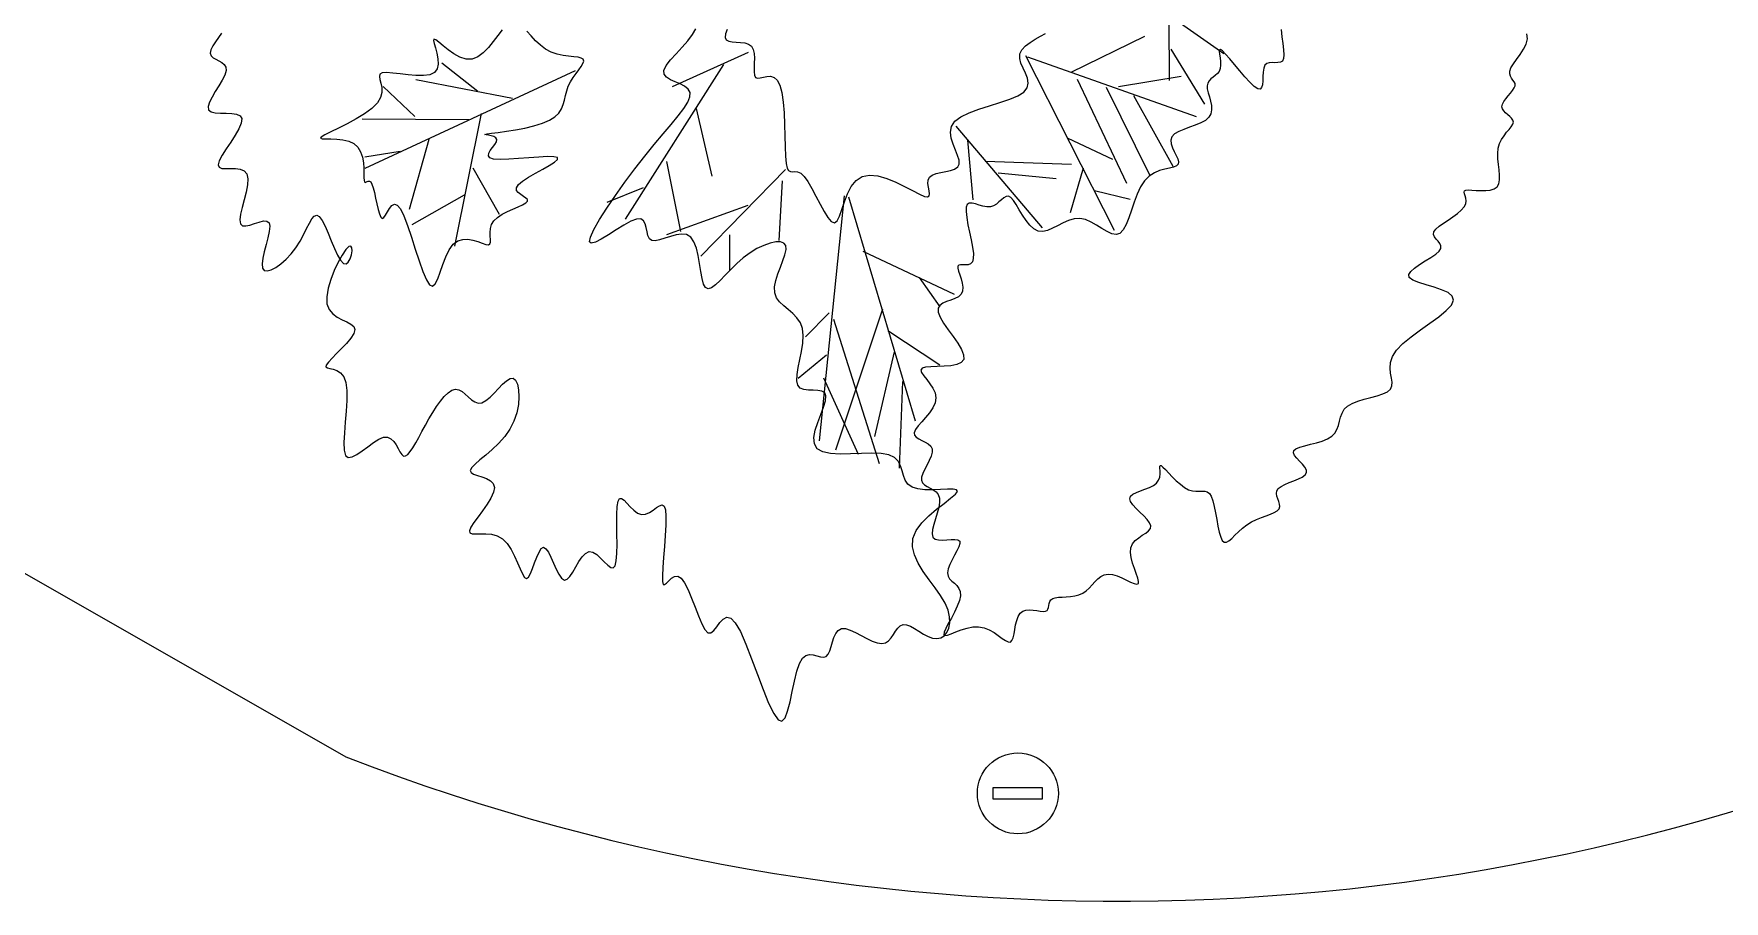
# Model space of a CAD drawing. Extents: x 2080 to 102399, y 2071 to 93424.
# Drawn here: x 79672.4 to 79984.8, y 77717.2 to 77877.6 of the extents above; entities that cross this region are included whole.
import ezdxf

# ---------------------------------------------------------------- set-up
doc = ezdxf.new("R2010")
doc.units = 0
doc.header["$LTSCALE"] = 20
doc.header["$MEASUREMENT"] = 0
doc.layers.add('casuanut tree', color=100, linetype='Continuous', lineweight=5)
doc.layers.add('ELEC', color=11, linetype='Continuous')
doc.layers.add('road', color=2, linetype='Continuous')

# ---------------------------------------------------------------- blocks, each defined once
blk = doc.blocks.new('tr')
at = {"layer": 'casuanut tree'}
for p, q in [((-0.6532, -0.073), (-0.6884, -0.0189)), ((-0.5062, -0.0793), (-0.6394, -0.0202)), ((-0.5539, -0.0579), (-0.5967, -0.0051)), ((-0.4069, -0.0604), (-0.7425, -0.1308)), ((-0.5766, -0.0956), (-0.7299, -0.0592)), ((-0.5565, -0.0906), (-0.6394, -0.2729)), ((-0.1519, -0.0915), (-0.2726, -0.1156)), ((-0.6859, -0.1183), (-0.7387, -0.1145)), ((-0.6407, -0.1107), (-0.6922, -0.205)), ((-0.1911, -0.1005), (-0.3843, -0.2908)), ((0.4179, -0.1231), (0.5328, -0.2516)), ((-0.5866, -0.166), (-0.564, -0.2415)), ((-0.2454, -0.1549), (-0.2454, -0.2576)), ((0.2467, -0.1881), (0.3161, -0.4691)), ((0.249, -0.1907), (0.472, -0.3327)), ((0.4652, -0.1839), (0.445, -0.2718)), ((-0.608, -0.2025), (-0.6935, -0.2276)), ((-0.3058, -0.2214), (-0.3088, -0.3271)), ((0.307, -0.2274), (0.4248, -0.2002)), ((0.3131, -0.2395), (0.3493, -0.4056)), ((0.458, -0.2274), (0.4882, -0.318)), ((-0.3481, -0.2516), (-0.4054, -0.2606)), ((-0.1368, -0.2727), (-0.2877, -0.3694)), ((0.1229, -0.2667), (0.2134, -0.4419)), ((0.3523, -0.2606), (0.3855, -0.4026)), ((0.3704, -0.2637), (0.464, -0.2697)), ((-0.1458, -0.2878), (-0.17, -0.3724)), ((0.135, -0.2908), (0.1229, -0.3785)), ((0.3885, -0.2818), (0.4218, -0.3966)), ((-0.2032, -0.312), (-0.33, -0.3271)), ((0.2799, -0.3211), (0.3372, -0.3664)), ((-0.2394, -0.3482), (-0.2515, -0.3996)), ((-0.0613, -0.3301), (-0.179, -0.6745)), ((-0.0552, -0.3331), (-0.0341, -0.6775)), ((0.1531, -0.3271), (0.2768, -0.3603)), ((0.1682, -0.3482), (0.2497, -0.3754)), ((0.2919, -0.3694), (0.2587, -0.4298)), ((-0.0526, -0.416), (0.0645, -0.5084)), ((0.301, -0.4056), (0.3493, -0.4298)), ((0.0195, -0.4723), (0.0397, -0.5219)), ((-0.1217, -0.4933), (-0.1639, -0.5204)), ((-0.0436, -0.5061), (-0.1585, -0.6932)), ((-0.1179, -0.5039), (-0.0999, -0.727)), ((-0.0432, -0.5386), (0.0202, -0.605)), ((-0.1398, -0.5537), (-0.1881, -0.5778)), ((-0.0413, -0.5715), (-0.0976, -0.6865)), ((-0.1517, -0.585), (-0.1269, -0.7067))]:
    blk.add_line(p, q, dxfattribs=at)
at = {"layer": 'casuanut tree', "color": 2}
blk.add_line((-0.0391, -0.6166), (-0.0729, -0.7406), dxfattribs=at)
at = {"layer": 'casuanut tree'}
for points in [[(0.6233, -0.236), (0.6219, -0.2466), (0.6209, -0.2567), (0.62, -0.2657), (0.6189, -0.2732), (0.6172, -0.2786), (0.6147, -0.2817), (0.6114, -0.2828), (0.6076, -0.2825), (0.6034, -0.2816), (0.5992, -0.2804), (0.5951, -0.2797), (0.5912, -0.28), (0.588, -0.282), (0.5853, -0.2859), (0.5832, -0.2913), (0.5815, -0.2975), (0.5798, -0.3037), (0.578, -0.3091), (0.5759, -0.313), (0.5733, -0.3148), (0.5699, -0.3135), (0.5657, -0.3089), (0.5608, -0.3014), (0.5555, -0.292), (0.55, -0.2816), (0.5446, -0.271), (0.5395, -0.2611), (0.5351, -0.2528), (0.5317, -0.247), (0.5292, -0.2444), (0.5277, -0.2446), (0.5268, -0.247), (0.5263, -0.251), (0.5259, -0.2561), (0.5253, -0.2616), (0.5243, -0.2671), (0.5226, -0.2718), (0.5201, -0.2755), (0.5169, -0.2782), (0.5132, -0.2802), (0.5094, -0.282), (0.5057, -0.2837), (0.5024, -0.2858), (0.4997, -0.2885), (0.4979, -0.2921), (0.4971, -0.2969), (0.4971, -0.3027), (0.4975, -0.309), (0.4977, -0.3156), (0.4975, -0.3222), (0.4965, -0.3284), (0.4941, -0.3339), (0.49, -0.3383), (0.484, -0.3415), (0.4764, -0.3436), (0.4678, -0.3451), (0.4589, -0.3462), (0.4501, -0.3473), (0.442, -0.3488), (0.4352, -0.3509), (0.4303, -0.3541), (0.4276, -0.3585), (0.4268, -0.3639), (0.4274, -0.37), (0.4286, -0.3762), (0.4301, -0.3823), (0.4313, -0.3879), (0.4315, -0.3925), (0.4303, -0.3958), (0.4273, -0.3976), (0.4225, -0.3982), (0.4164, -0.3982), (0.4092, -0.3982), (0.4013, -0.3986), (0.393, -0.4001), (0.3845, -0.4031), (0.3763, -0.4082), (0.3685, -0.4157), (0.3612, -0.4251), (0.3543, -0.4355), (0.3477, -0.4462), (0.3414, -0.4564), (0.3353, -0.4652), (0.3293, -0.472), (0.3234, -0.4758), (0.3174, -0.4762), (0.3114, -0.4737), (0.3053, -0.469), (0.299, -0.463), (0.2924, -0.4564), (0.2855, -0.45), (0.2782, -0.4445), (0.2704, -0.4409), (0.2622, -0.4395), (0.2536, -0.44), (0.2449, -0.4417), (0.2362, -0.444), (0.2278, -0.4461), (0.2199, -0.4475), (0.2127, -0.4475), (0.2063, -0.4454), (0.2008, -0.4407), (0.1963, -0.434), (0.1925, -0.4259), (0.1892, -0.4171), (0.1863, -0.4082), (0.1836, -0.3999), (0.1809, -0.3929), (0.1781, -0.3879), (0.175, -0.3853), (0.1716, -0.3848), (0.1679, -0.3859), (0.1639, -0.3879), (0.1596, -0.3903), (0.1551, -0.3927), (0.1504, -0.3943), (0.1455, -0.3947), (0.1403, -0.3934), (0.1351, -0.3911), (0.13, -0.3881), (0.125, -0.3852), (0.1205, -0.383), (0.1165, -0.3821), (0.1131, -0.3832), (0.1105, -0.3868), (0.1089, -0.3933), (0.1079, -0.4022), (0.1074, -0.4128), (0.1072, -0.4242), (0.1069, -0.4358), (0.1064, -0.4467), (0.1055, -0.4561), (0.1038, -0.4634), (0.1013, -0.4679), (0.098, -0.4701), (0.0944, -0.4706), (0.0906, -0.47), (0.0869, -0.4689), (0.0835, -0.468), (0.0808, -0.4678), (0.079, -0.469), (0.0783, -0.4721), (0.0783, -0.4767), (0.0788, -0.4823), (0.0793, -0.4886), (0.0795, -0.4951), (0.079, -0.5012), (0.0775, -0.5066), (0.0745, -0.5107), (0.0699, -0.5134), (0.0641, -0.5148), (0.0576, -0.5156), (0.051, -0.5164), (0.0449, -0.5175), (0.0398, -0.5196), (0.0364, -0.5232), (0.0351, -0.5288), (0.0364, -0.5367), (0.0396, -0.5464), (0.044, -0.5574), (0.0488, -0.5688), (0.0532, -0.5799), (0.0565, -0.5902), (0.0578, -0.5989), (0.0565, -0.6054), (0.0519, -0.6091), (0.0448, -0.6104), (0.0358, -0.6101), (0.0258, -0.6086), (0.0158, -0.6067), (0.0065, -0.6049), (-0.0013, -0.6039), (-0.0066, -0.6043), (-0.0088, -0.6065), (-0.0086, -0.6104), (-0.0066, -0.6157), (-0.0036, -0.622), (-0.0003, -0.6291), (0.0025, -0.6366), (0.004, -0.6442), (0.0036, -0.6516), (0.0006, -0.6585), (-0.0044, -0.6649), (-0.0107, -0.6709), (-0.0178, -0.6764), (-0.0249, -0.6814), (-0.0313, -0.6861), (-0.0363, -0.6904), (-0.0392, -0.6944), (-0.0396, -0.6981), (-0.0379, -0.7015), (-0.0348, -0.7049), (-0.0308, -0.7082), (-0.0265, -0.7117), (-0.0227, -0.7153), (-0.02, -0.7193), (-0.0189, -0.7237), (-0.02, -0.7286), (-0.0228, -0.7339), (-0.0268, -0.7394), (-0.0315, -0.745), (-0.0361, -0.7505), (-0.0403, -0.7559), (-0.0434, -0.7609), (-0.0448, -0.7654), (-0.0442, -0.7693), (-0.042, -0.7729), (-0.0386, -0.7762), (-0.0347, -0.7795), (-0.0308, -0.783), (-0.0274, -0.7869), (-0.0252, -0.7915), (-0.0246, -0.7969), (-0.026, -0.8033), (-0.029, -0.8105), (-0.0331, -0.818), (-0.0375, -0.8257), (-0.0417, -0.8331), (-0.0451, -0.84), (-0.0471, -0.8461), (-0.0471, -0.851), (-0.0446, -0.8546), (-0.0402, -0.857), (-0.0344, -0.8585), (-0.0281, -0.8596), (-0.0218, -0.8606), (-0.0162, -0.8616), (-0.012, -0.8632), (-0.0099, -0.8657), (-0.0104, -0.8692), (-0.0129, -0.8736), (-0.017, -0.8788), (-0.0219, -0.8844), (-0.0271, -0.8903), (-0.0319, -0.8963), (-0.0358, -0.902), (-0.0381, -0.9074), (-0.0383, -0.9122), (-0.037, -0.9165), (-0.0345, -0.9206), (-0.0316, -0.9247), (-0.0288, -0.9289), (-0.0267, -0.9335), (-0.0258, -0.9387), (-0.0268, -0.9446), (-0.03, -0.9513), (-0.035, -0.9587), (-0.041, -0.9662), (-0.0475, -0.9737), (-0.0537, -0.9807), (-0.059, -0.9869), (-0.0626, -0.9918), (-0.064, -0.9953), (-0.0626, -0.9969), (-0.0587, -0.9972), (-0.0529, -0.9965), (-0.0455, -0.9953), (-0.0372, -0.9941), (-0.0283, -0.9934), (-0.0195, -0.9936), (-0.0111, -0.9953), (-0.0035, -0.9987), (0.0032, -1.0034), (0.0091, -1.0089), (0.0143, -1.0146), (0.0188, -1.0199), (0.0228, -1.0243), (0.0264, -1.0271), (0.0295, -1.0279), (0.0323, -1.0263), (0.0349, -1.0226), (0.0375, -1.0174), (0.04, -1.0113), (0.0428, -1.0049), (0.0458, -0.9988), (0.0492, -0.9935), (0.0531, -0.9896), (0.0576, -0.9876), (0.0626, -0.9872), (0.0678, -0.9879), (0.073, -0.9895), (0.078, -0.9914), (0.0827, -0.9933), (0.0869, -0.9947), (0.0903, -0.9953), (0.0928, -0.9947), (0.0946, -0.9931), (0.096, -0.9909), (0.0972, -0.9882), (0.0984, -0.9855), (0.0999, -0.9829), (0.102, -0.9808), (0.1049, -0.9795), (0.1088, -0.9791), (0.1135, -0.9795), (0.119, -0.9804), (0.1249, -0.9815), (0.1312, -0.9824), (0.1375, -0.983), (0.1439, -0.9829), (0.15, -0.9817), (0.1557, -0.9795), (0.1611, -0.9764), (0.1663, -0.9728), (0.1714, -0.9692), (0.1764, -0.966), (0.1816, -0.9635), (0.187, -0.9623), (0.1927, -0.9626), (0.1988, -0.9648), (0.2051, -0.9683), (0.2113, -0.9728), (0.2172, -0.9774), (0.2226, -0.9816), (0.2273, -0.9849), (0.2309, -0.9867), (0.2333, -0.9863), (0.2343, -0.9833), (0.2342, -0.9781), (0.2335, -0.9713), (0.2326, -0.9634), (0.2318, -0.955), (0.2315, -0.9466), (0.2323, -0.9388), (0.2344, -0.9322), (0.2382, -0.927), (0.2432, -0.9232), (0.249, -0.9204), (0.255, -0.9181), (0.2606, -0.916), (0.2654, -0.9138), (0.2689, -0.911), (0.2704, -0.9074), (0.2697, -0.9026), (0.2673, -0.8968), (0.2636, -0.8905), (0.2593, -0.8839), (0.2551, -0.8773), (0.2516, -0.8711), (0.2494, -0.8656), (0.249, -0.8612), (0.2511, -0.858), (0.2551, -0.8559), (0.2607, -0.8545), (0.2672, -0.8536), (0.2742, -0.8527), (0.2812, -0.8517), (0.2876, -0.8501), (0.293, -0.8477), (0.2969, -0.8442), (0.2995, -0.84), (0.3011, -0.8355), (0.3021, -0.8312), (0.3027, -0.8274), (0.3032, -0.8247), (0.304, -0.8234), (0.3053, -0.824), (0.3074, -0.8268), (0.3103, -0.8313), (0.3137, -0.8372), (0.3177, -0.8438), (0.3221, -0.8508), (0.3269, -0.8574), (0.3318, -0.8633), (0.3369, -0.8679), (0.3419, -0.8709), (0.3468, -0.8726), (0.3515, -0.8736), (0.3559, -0.8743), (0.3597, -0.8752), (0.363, -0.877), (0.3655, -0.88), (0.3673, -0.8848), (0.3681, -0.8918), (0.3682, -0.9005), (0.3679, -0.9102), (0.3674, -0.9203), (0.3669, -0.9303), (0.3668, -0.9393), (0.3672, -0.947), (0.3684, -0.9524), (0.3706, -0.9554), (0.3738, -0.956), (0.3779, -0.9548), (0.3827, -0.9523), (0.3884, -0.9489), (0.3947, -0.945), (0.4016, -0.9412), (0.4089, -0.9378), (0.4167, -0.9353), (0.4246, -0.9335), (0.4324, -0.9322), (0.4399, -0.9312), (0.4467, -0.9302), (0.4526, -0.9291), (0.4574, -0.9276), (0.4607, -0.9254), (0.4625, -0.9225), (0.463, -0.9189), (0.4628, -0.9149), (0.4623, -0.9108), (0.4619, -0.9066), (0.4621, -0.9026), (0.4635, -0.899), (0.4664, -0.8961), (0.4711, -0.894), (0.4772, -0.8924), (0.4842, -0.8912), (0.4915, -0.8902), (0.4986, -0.889), (0.5048, -0.8875), (0.5097, -0.8855), (0.5125, -0.8826), (0.513, -0.8787), (0.5117, -0.8741), (0.5092, -0.869), (0.506, -0.8637), (0.503, -0.8585), (0.5008, -0.8537), (0.5, -0.8496), (0.5013, -0.8465), (0.5051, -0.8446), (0.5111, -0.8435), (0.5187, -0.8431), (0.5273, -0.843), (0.5364, -0.8428), (0.5454, -0.8422), (0.5538, -0.841), (0.5609, -0.8386), (0.5664, -0.8351), (0.5706, -0.8304), (0.5739, -0.8251), (0.5768, -0.8195), (0.5798, -0.8138), (0.5833, -0.8085), (0.5877, -0.8039), (0.5936, -0.8003), (0.6012, -0.798), (0.6102, -0.7967), (0.6199, -0.796), (0.6299, -0.7957), (0.6396, -0.7953), (0.6484, -0.7945), (0.6557, -0.7929), (0.6611, -0.7902), (0.6642, -0.7861), (0.6656, -0.7808), (0.666, -0.7745), (0.6663, -0.7674), (0.6674, -0.7597), (0.6698, -0.7518), (0.6746, -0.7439), (0.6825, -0.7361), (0.694, -0.7287), (0.7081, -0.7216), (0.7238, -0.7149), (0.7397, -0.7083), (0.7546, -0.702), (0.7674, -0.6957), (0.7768, -0.6894), (0.7816, -0.6831), (0.781, -0.6768), (0.776, -0.6704), (0.7678, -0.664), (0.7577, -0.6578), (0.7471, -0.6518), (0.7373, -0.6461), (0.7296, -0.6407), (0.7253, -0.6358), (0.7254, -0.6314), (0.7293, -0.6274), (0.736, -0.6238), (0.7445, -0.6205), (0.7538, -0.6172), (0.763, -0.6141), (0.7711, -0.6109), (0.7771, -0.6076), (0.7803, -0.6042), (0.7812, -0.6005), (0.7804, -0.5968), (0.7787, -0.593), (0.7766, -0.5892), (0.7751, -0.5855), (0.7746, -0.5818), (0.776, -0.5783), (0.7797, -0.5751), (0.7853, -0.5719), (0.7924, -0.5689), (0.8002, -0.5658), (0.8082, -0.5627), (0.8159, -0.5595), (0.8226, -0.5561), (0.8278, -0.5524), (0.831, -0.5485), (0.8327, -0.5444), (0.8331, -0.5405), (0.833, -0.5368), (0.8327, -0.5336), (0.8327, -0.531), (0.8335, -0.5294), (0.8357, -0.5288), (0.8394, -0.5293), (0.8446, -0.5307), (0.8508, -0.5326), (0.8575, -0.5345), (0.8644, -0.5361), (0.871, -0.5368), (0.8769, -0.5364), (0.8818, -0.5344), (0.8854, -0.5305), (0.8878, -0.525), (0.8893, -0.5182), (0.8904, -0.5106), (0.8913, -0.5025), (0.8924, -0.4943), (0.894, -0.4864), (0.8965, -0.4792), (0.8999, -0.4729), (0.9042, -0.4676), (0.909, -0.463), (0.9138, -0.459), (0.9183, -0.4556), (0.9223, -0.4524), (0.9252, -0.4494), (0.9269, -0.4465), (0.9269, -0.4435), (0.9257, -0.4404), (0.9237, -0.4372), (0.9212, -0.434), (0.9188, -0.4307), (0.9167, -0.4273), (0.9155, -0.424), (0.9156, -0.4206), (0.9172, -0.4172), (0.9201, -0.4138), (0.9239, -0.4105), (0.9281, -0.4072), (0.9324, -0.404), (0.9363, -0.4008), (0.9395, -0.3977), (0.9415, -0.3947), (0.9421, -0.3917), (0.9415, -0.3889), (0.9403, -0.3859), (0.939, -0.3828), (0.9379, -0.3795), (0.9377, -0.376), (0.9387, -0.372), (0.9415, -0.3676), (0.9463, -0.3627), (0.9524, -0.3573), (0.9592, -0.3514), (0.9657, -0.3451), (0.9712, -0.3383), (0.9748, -0.3312), (0.9756, -0.3237)], [(-0.9035, 0.1117), (-0.9094, 0.1065), (-0.9153, 0.1012), (-0.9205, 0.096), (-0.9244, 0.091), (-0.9265, 0.0865), (-0.9261, 0.0826), (-0.924, 0.079), (-0.9206, 0.0758), (-0.9167, 0.0725), (-0.913, 0.0692), (-0.9101, 0.0654), (-0.9088, 0.0611), (-0.9096, 0.0561), (-0.913, 0.0501), (-0.9184, 0.0436), (-0.925, 0.0366), (-0.9321, 0.0294), (-0.9387, 0.0225), (-0.9441, 0.016), (-0.9474, 0.0102), (-0.9478, 0.0054), (-0.9449, 0.0017), (-0.9392, -0.001), (-0.9318, -0.0032), (-0.9236, -0.0052), (-0.9157, -0.0073), (-0.9089, -0.01), (-0.9043, -0.0135), (-0.9028, -0.0183), (-0.9051, -0.0245), (-0.9106, -0.0319), (-0.9181, -0.04), (-0.9267, -0.0484), (-0.9355, -0.0568), (-0.9433, -0.0646), (-0.9493, -0.0714), (-0.9524, -0.0769), (-0.9518, -0.0807), (-0.9483, -0.0833), (-0.9426, -0.085), (-0.9357, -0.0865), (-0.9286, -0.0881), (-0.922, -0.0905), (-0.9168, -0.0941), (-0.9141, -0.0994), (-0.9143, -0.1068), (-0.917, -0.1157), (-0.9214, -0.1257), (-0.9266, -0.1361), (-0.9319, -0.1462), (-0.9364, -0.1555), (-0.9394, -0.1634), (-0.94, -0.1693), (-0.9377, -0.1727), (-0.933, -0.1742), (-0.9267, -0.1743), (-0.9196, -0.1737), (-0.9124, -0.173), (-0.9059, -0.1729), (-0.901, -0.1741), (-0.8983, -0.1772), (-0.8984, -0.1826), (-0.9009, -0.1899), (-0.905, -0.1985), (-0.9098, -0.2079), (-0.9148, -0.2174), (-0.9192, -0.2263), (-0.9222, -0.2342), (-0.9231, -0.2403), (-0.9213, -0.2442), (-0.9171, -0.246), (-0.9111, -0.2459), (-0.9035, -0.244), (-0.895, -0.2404), (-0.8859, -0.2355), (-0.8767, -0.2294), (-0.8679, -0.2223), (-0.8599, -0.2143), (-0.8527, -0.2061), (-0.8462, -0.1983), (-0.8405, -0.1914), (-0.8354, -0.186), (-0.831, -0.1828), (-0.8272, -0.1823), (-0.824, -0.1851), (-0.8213, -0.1915), (-0.8189, -0.2008), (-0.8168, -0.212), (-0.8148, -0.2241), (-0.8128, -0.236), (-0.8105, -0.2467), (-0.8079, -0.2552), (-0.8049, -0.2606), (-0.8012, -0.262), (-0.7974, -0.2602), (-0.7937, -0.2562), (-0.7905, -0.251), (-0.7883, -0.2456), (-0.7874, -0.2409), (-0.7883, -0.2381), (-0.7913, -0.238), (-0.7967, -0.2415), (-0.8039, -0.2481), (-0.812, -0.2571), (-0.8205, -0.2678), (-0.8285, -0.2794), (-0.8352, -0.2914), (-0.84, -0.303), (-0.842, -0.3135), (-0.8408, -0.3224), (-0.8371, -0.3298), (-0.8316, -0.336), (-0.8254, -0.3413), (-0.8193, -0.346), (-0.8141, -0.3505), (-0.8109, -0.3549), (-0.8105, -0.3597), (-0.8134, -0.3651), (-0.8192, -0.3708), (-0.8269, -0.3768), (-0.8357, -0.3827), (-0.8446, -0.3883), (-0.8528, -0.3935), (-0.8593, -0.3979), (-0.8634, -0.4014), (-0.8644, -0.4039), (-0.8627, -0.4057), (-0.8592, -0.4074), (-0.8547, -0.4096), (-0.8498, -0.4127), (-0.8454, -0.4173), (-0.8421, -0.4239), (-0.8409, -0.433), (-0.8421, -0.4449), (-0.8454, -0.459), (-0.8499, -0.4744), (-0.855, -0.49), (-0.8598, -0.5051), (-0.8637, -0.5187), (-0.8659, -0.5299), (-0.8657, -0.5378), (-0.8625, -0.5417), (-0.8568, -0.5423), (-0.8492, -0.5404), (-0.8403, -0.5369), (-0.8308, -0.5327), (-0.8213, -0.5286), (-0.8125, -0.5255), (-0.8049, -0.5243), (-0.799, -0.5255), (-0.7947, -0.5289), (-0.7916, -0.5338), (-0.7894, -0.5395), (-0.7877, -0.5454), (-0.7862, -0.5509), (-0.7845, -0.5553), (-0.7823, -0.5581), (-0.7794, -0.5586), (-0.7757, -0.5572), (-0.7712, -0.5539), (-0.7661, -0.5492), (-0.7605, -0.5432), (-0.7543, -0.5363), (-0.7477, -0.5288), (-0.7407, -0.5209), (-0.7334, -0.5128), (-0.7259, -0.505), (-0.7184, -0.4977), (-0.711, -0.4911), (-0.7038, -0.4857), (-0.6971, -0.4817), (-0.691, -0.4794), (-0.6855, -0.4792), (-0.6808, -0.4811), (-0.6767, -0.4847), (-0.673, -0.4894), (-0.6695, -0.4945), (-0.6658, -0.4995), (-0.6618, -0.5037), (-0.6571, -0.5066), (-0.6517, -0.5073), (-0.6453, -0.5057), (-0.6382, -0.5022), (-0.6307, -0.4975), (-0.6232, -0.4924), (-0.6158, -0.4876), (-0.6091, -0.4839), (-0.6033, -0.482), (-0.5988, -0.4826), (-0.5958, -0.4862), (-0.5944, -0.4926), (-0.5946, -0.501), (-0.5964, -0.511), (-0.5999, -0.522), (-0.605, -0.5333), (-0.6117, -0.5444), (-0.6202, -0.5547), (-0.6302, -0.5637), (-0.6413, -0.5716), (-0.6526, -0.5783), (-0.6637, -0.5841), (-0.6737, -0.5891), (-0.6821, -0.5935), (-0.6881, -0.5974), (-0.6911, -0.6009), (-0.6907, -0.6042), (-0.6875, -0.6074), (-0.6825, -0.6107), (-0.6765, -0.6143), (-0.6705, -0.6182), (-0.6655, -0.6226), (-0.6623, -0.6277), (-0.6619, -0.6336), (-0.6648, -0.6403), (-0.6706, -0.6477), (-0.6782, -0.6554), (-0.6868, -0.6631), (-0.6954, -0.6705), (-0.7032, -0.6773), (-0.7092, -0.6831), (-0.7125, -0.6876), (-0.7125, -0.6907), (-0.7096, -0.6927), (-0.7044, -0.6942), (-0.6976, -0.6955), (-0.6899, -0.6973), (-0.6818, -0.7), (-0.6741, -0.7041), (-0.6675, -0.7102), (-0.6624, -0.7184), (-0.6586, -0.7283), (-0.6559, -0.739), (-0.6538, -0.7496), (-0.6522, -0.7594), (-0.6505, -0.7675), (-0.6486, -0.7732), (-0.6461, -0.7755), (-0.6427, -0.7741), (-0.6386, -0.7695), (-0.634, -0.763), (-0.6291, -0.7554), (-0.6241, -0.7479), (-0.6193, -0.7415), (-0.615, -0.7372), (-0.6112, -0.7361), (-0.6082, -0.7389), (-0.6058, -0.7449), (-0.6038, -0.753), (-0.602, -0.7623), (-0.6002, -0.7717), (-0.598, -0.7801), (-0.5954, -0.7867), (-0.592, -0.7902), (-0.5878, -0.79), (-0.5828, -0.7868), (-0.5772, -0.7815), (-0.5712, -0.7751), (-0.565, -0.7685), (-0.5588, -0.7628), (-0.5527, -0.7588), (-0.547, -0.7575), (-0.5418, -0.7596), (-0.537, -0.7643), (-0.5326, -0.7705), (-0.5286, -0.7772), (-0.5248, -0.7833), (-0.5212, -0.7876), (-0.5177, -0.7891), (-0.5144, -0.7868), (-0.511, -0.7799), (-0.5076, -0.7692), (-0.5043, -0.756), (-0.501, -0.7414), (-0.4977, -0.7268), (-0.4946, -0.7133), (-0.4915, -0.7021), (-0.4885, -0.6944), (-0.4855, -0.6911), (-0.4826, -0.6917), (-0.4796, -0.695), (-0.4764, -0.7003), (-0.4728, -0.7066), (-0.4688, -0.7128), (-0.4643, -0.7181), (-0.4592, -0.7214), (-0.4534, -0.7223), (-0.4472, -0.7211), (-0.4411, -0.7189), (-0.4353, -0.7165), (-0.4302, -0.7148), (-0.4263, -0.7146), (-0.4238, -0.7169), (-0.4232, -0.7226), (-0.4246, -0.7321), (-0.4277, -0.7448), (-0.432, -0.7595), (-0.4368, -0.7751), (-0.4417, -0.7906), (-0.4461, -0.8048), (-0.4495, -0.8167), (-0.4513, -0.8251), (-0.4512, -0.8294), (-0.4493, -0.8302), (-0.4461, -0.8287), (-0.4419, -0.8261), (-0.4371, -0.8234), (-0.4321, -0.8218), (-0.4274, -0.8224), (-0.4232, -0.8262), (-0.4198, -0.8342), (-0.4171, -0.8454), (-0.415, -0.8586), (-0.413, -0.8727), (-0.4111, -0.8865), (-0.4089, -0.8988), (-0.4063, -0.9084), (-0.4029, -0.9141), (-0.3986, -0.9152), (-0.3937, -0.9128), (-0.3882, -0.9083), (-0.3823, -0.9033), (-0.3764, -0.8993), (-0.3706, -0.8978), (-0.3651, -0.9004), (-0.3601, -0.9085), (-0.3558, -0.9231), (-0.352, -0.9429), (-0.3487, -0.966), (-0.3455, -0.9903), (-0.3423, -1.0141), (-0.3389, -1.0354), (-0.3351, -1.0523), (-0.3308, -1.0629), (-0.3258, -1.0658), (-0.3202, -1.062), (-0.3142, -1.0532), (-0.3077, -1.0409), (-0.3011, -1.0267), (-0.2944, -1.0122), (-0.2878, -0.9989), (-0.2813, -0.9885), (-0.2751, -0.9821), (-0.2693, -0.9793), (-0.2637, -0.9791), (-0.2585, -0.9808), (-0.2536, -0.9833), (-0.249, -0.9858), (-0.2447, -0.9875), (-0.2407, -0.9874), (-0.2371, -0.9849), (-0.2336, -0.9805), (-0.2302, -0.9748), (-0.2267, -0.9686), (-0.223, -0.9626), (-0.2189, -0.9574), (-0.2144, -0.9538), (-0.2092, -0.9524), (-0.2034, -0.9538), (-0.197, -0.9574), (-0.1902, -0.9626), (-0.1832, -0.9686), (-0.1761, -0.9748), (-0.1692, -0.9805), (-0.1625, -0.9849), (-0.1563, -0.9874), (-0.1507, -0.9874), (-0.1456, -0.9855), (-0.1409, -0.9822), (-0.1365, -0.9781), (-0.1322, -0.9739), (-0.128, -0.9703), (-0.1237, -0.9678), (-0.1191, -0.9671), (-0.1143, -0.9686), (-0.1093, -0.972), (-0.104, -0.9767), (-0.0985, -0.982), (-0.0928, -0.9875), (-0.087, -0.9925), (-0.0811, -0.9964), (-0.0752, -0.9986), (-0.0694, -0.9988), (-0.0638, -0.9969), (-0.0587, -0.9931), (-0.0545, -0.9875), (-0.0515, -0.9803), (-0.0497, -0.9716), (-0.0497, -0.9615), (-0.0516, -0.9502), (-0.0555, -0.9379), (-0.0608, -0.9248), (-0.0667, -0.9113), (-0.0724, -0.8975), (-0.077, -0.8839), (-0.0798, -0.8706), (-0.0798, -0.8581), (-0.0764, -0.8465), (-0.0689, -0.8362), (-0.0583, -0.827), (-0.0458, -0.819), (-0.0326, -0.812), (-0.0198, -0.8061), (-0.0087, -0.801), (-0.0005, -0.7969), (0.0036, -0.7936), (0.0028, -0.7909), (-0.0022, -0.7888), (-0.0103, -0.7869), (-0.0205, -0.785), (-0.0317, -0.7828), (-0.0428, -0.7801), (-0.0528, -0.7766), (-0.0606, -0.7722), (-0.0654, -0.7665), (-0.0679, -0.7599), (-0.0689, -0.7527), (-0.0693, -0.7451), (-0.0701, -0.7376), (-0.072, -0.7303), (-0.0761, -0.7237), (-0.0831, -0.7181), (-0.0938, -0.7136), (-0.1072, -0.7099), (-0.1223, -0.7068), (-0.138, -0.7038), (-0.1532, -0.7006), (-0.1667, -0.6967), (-0.1775, -0.6917), (-0.1845, -0.6854), (-0.1868, -0.6774), (-0.1852, -0.6681), (-0.1809, -0.658), (-0.1747, -0.6475), (-0.1679, -0.6372), (-0.1615, -0.6275), (-0.1565, -0.619), (-0.1541, -0.6121), (-0.1549, -0.6072), (-0.1584, -0.6038), (-0.1639, -0.6015), (-0.1705, -0.5997), (-0.1774, -0.598), (-0.1837, -0.5957), (-0.1885, -0.5923), (-0.1912, -0.5874), (-0.1911, -0.5804), (-0.1886, -0.5718), (-0.1845, -0.5619), (-0.1795, -0.5512), (-0.1744, -0.5399), (-0.1698, -0.5286), (-0.1666, -0.5176), (-0.1653, -0.5073), (-0.1666, -0.4982), (-0.1699, -0.4899), (-0.1745, -0.4824), (-0.1798, -0.4752), (-0.185, -0.4683), (-0.1895, -0.4614), (-0.1926, -0.4542), (-0.1935, -0.4465), (-0.1917, -0.4381), (-0.1879, -0.4293), (-0.1827, -0.4203), (-0.1769, -0.4114), (-0.1711, -0.4029), (-0.1662, -0.395), (-0.1629, -0.388), (-0.1619, -0.3823), (-0.1638, -0.3779), (-0.1683, -0.375), (-0.1751, -0.3735), (-0.1836, -0.3734), (-0.1935, -0.3746), (-0.2044, -0.377), (-0.2157, -0.3807), (-0.2272, -0.3856), (-0.2384, -0.3916), (-0.2491, -0.3982), (-0.2591, -0.4047), (-0.2682, -0.4106), (-0.2762, -0.4153), (-0.2828, -0.4181), (-0.288, -0.4186), (-0.2914, -0.4161), (-0.2931, -0.4102), (-0.2934, -0.4015), (-0.2928, -0.391), (-0.292, -0.3793), (-0.2913, -0.3674), (-0.2914, -0.356), (-0.2928, -0.3461), (-0.2959, -0.3383), (-0.3012, -0.3334), (-0.3082, -0.3309), (-0.3164, -0.3302), (-0.3251, -0.3306), (-0.3337, -0.3314), (-0.3417, -0.3321), (-0.3484, -0.332), (-0.3533, -0.3304), (-0.3561, -0.3269), (-0.3571, -0.3219), (-0.3571, -0.3161), (-0.3569, -0.3099), (-0.3571, -0.304), (-0.3586, -0.2991), (-0.362, -0.2956), (-0.368, -0.2944), (-0.3771, -0.2956), (-0.3885, -0.2988), (-0.4011, -0.303), (-0.4137, -0.3075), (-0.4254, -0.3114), (-0.435, -0.3139), (-0.4413, -0.3141), (-0.4434, -0.3113), (-0.4404, -0.3048), (-0.4329, -0.2951), (-0.4215, -0.2828), (-0.4071, -0.2686), (-0.3905, -0.2532), (-0.3725, -0.2373), (-0.3538, -0.2215), (-0.3353, -0.2065), (-0.3177, -0.1928), (-0.3014, -0.1806), (-0.2866, -0.1696), (-0.2738, -0.1597), (-0.2633, -0.1509), (-0.2554, -0.1431), (-0.2504, -0.1361), (-0.2486, -0.1299), (-0.2503, -0.1242), (-0.2545, -0.1191), (-0.2603, -0.1142), (-0.2668, -0.1096), (-0.2729, -0.1049), (-0.2776, -0.1001), (-0.28, -0.0949), (-0.279, -0.0893), (-0.2741, -0.0831), (-0.266, -0.0764), (-0.256, -0.0693), (-0.2451, -0.062), (-0.2346, -0.0545), (-0.2257, -0.0471), (-0.2194, -0.0399)], [(-0.1744, -0.0516), (-0.1782, -0.0574), (-0.1799, -0.0622), (-0.179, -0.0659), (-0.1759, -0.0686), (-0.1712, -0.0707), (-0.1655, -0.0725), (-0.1594, -0.0744), (-0.1535, -0.0767), (-0.1485, -0.0796), (-0.145, -0.0837), (-0.1435, -0.0889), (-0.1435, -0.0952), (-0.1447, -0.1019), (-0.1465, -0.1089), (-0.1483, -0.1155), (-0.1498, -0.1215), (-0.1504, -0.1264), (-0.1495, -0.1299), (-0.147, -0.1316), (-0.143, -0.1321), (-0.1381, -0.1321), (-0.1328, -0.1323), (-0.1275, -0.1333), (-0.1228, -0.136), (-0.1191, -0.141), (-0.1169, -0.149), (-0.1166, -0.1604), (-0.1178, -0.1746), (-0.1202, -0.1905), (-0.1232, -0.2073), (-0.1266, -0.224), (-0.1297, -0.2397), (-0.1323, -0.2533), (-0.1338, -0.264), (-0.1339, -0.271), (-0.1328, -0.2751), (-0.1307, -0.2771), (-0.1277, -0.278), (-0.1242, -0.2787), (-0.1203, -0.2801), (-0.1163, -0.2831), (-0.1124, -0.2887), (-0.1087, -0.2975), (-0.1053, -0.3086), (-0.102, -0.3211), (-0.0987, -0.3338), (-0.0954, -0.3457), (-0.092, -0.3556), (-0.0883, -0.3625), (-0.0842, -0.3654), (-0.0798, -0.3634), (-0.0748, -0.3575), (-0.0693, -0.3489), (-0.063, -0.3387), (-0.0559, -0.3284), (-0.048, -0.3189), (-0.0391, -0.3117), (-0.0291, -0.3079), (-0.018, -0.3084), (-0.0062, -0.3125), (0.0058, -0.3192), (0.0177, -0.3276), (0.0289, -0.3366), (0.039, -0.3453), (0.0476, -0.3526), (0.0543, -0.3575), (0.0586, -0.3593), (0.0611, -0.3583), (0.0623, -0.3553), (0.0627, -0.3509), (0.0629, -0.3456), (0.0634, -0.3402), (0.0649, -0.3353), (0.0678, -0.3316), (0.0725, -0.3294), (0.0786, -0.3286), (0.0857, -0.3285), (0.0931, -0.3287), (0.1003, -0.3288), (0.1067, -0.3281), (0.1118, -0.3262), (0.1151, -0.3225), (0.1161, -0.3169), (0.1155, -0.3095), (0.1141, -0.301), (0.1127, -0.2918), (0.112, -0.2826), (0.113, -0.2737), (0.1164, -0.2659), (0.1229, -0.2594), (0.1332, -0.2549), (0.1465, -0.2519), (0.1617, -0.2499), (0.178, -0.2486), (0.1941, -0.2474), (0.2092, -0.246), (0.2222, -0.2437), (0.2322, -0.2403), (0.2383, -0.2353), (0.2411, -0.2289), (0.2416, -0.2217), (0.2406, -0.2138), (0.2389, -0.2057), (0.2375, -0.1978), (0.2372, -0.1904), (0.2389, -0.1839), (0.2432, -0.1786), (0.2496, -0.1744), (0.2575, -0.1709), (0.2661, -0.168), (0.2747, -0.1655), (0.2828, -0.1632)], [(-0.4983, 0.0229), (-0.5065, 0.0164), (-0.5152, 0.0092), (-0.5242, 0.0021), (-0.5334, -0.0039), (-0.5425, -0.008), (-0.5515, -0.0093), (-0.5602, -0.0072), (-0.5684, -0.0023), (-0.576, 0.0044), (-0.5829, 0.012), (-0.5889, 0.0195), (-0.5938, 0.0261), (-0.5975, 0.0307), (-0.5999, 0.0324), (-0.601, 0.0306), (-0.601, 0.0259), (-0.6007, 0.0192), (-0.6004, 0.0111), (-0.6006, 0.0027), (-0.602, -0.0051), (-0.605, -0.0117), (-0.6101, -0.016), (-0.6176, -0.0176), (-0.6271, -0.0167), (-0.6378, -0.0142), (-0.649, -0.0106), (-0.6601, -0.0066), (-0.6704, -0.0029), (-0.6791, -0.0002), (-0.6855, 0.0009), (-0.6892, -0.0002), (-0.6908, -0.0033), (-0.6911, -0.0079), (-0.691, -0.0137), (-0.6912, -0.0202), (-0.6926, -0.0272), (-0.6961, -0.0342), (-0.7024, -0.0408), (-0.7121, -0.0468), (-0.7244, -0.0521), (-0.7383, -0.0567), (-0.7528, -0.0607), (-0.7667, -0.0641), (-0.779, -0.067), (-0.7887, -0.0694), (-0.7947, -0.0713), (-0.7963, -0.0728), (-0.794, -0.0741), (-0.7888, -0.0755), (-0.7815, -0.0772), (-0.773, -0.0794), (-0.7643, -0.0824), (-0.7562, -0.0863), (-0.7497, -0.0915), (-0.7453, -0.0981), (-0.743, -0.1057), (-0.7422, -0.1139), (-0.7426, -0.1223), (-0.7438, -0.1303), (-0.7452, -0.1375), (-0.7466, -0.1435), (-0.7474, -0.1479), (-0.7474, -0.1503), (-0.7466, -0.1512), (-0.7453, -0.1511), (-0.7436, -0.1506), (-0.7418, -0.1502), (-0.74, -0.1506), (-0.7384, -0.1522), (-0.7373, -0.1558), (-0.7367, -0.1615), (-0.7366, -0.169), (-0.7367, -0.1774), (-0.7369, -0.1861), (-0.7369, -0.1943), (-0.7365, -0.2013), (-0.7356, -0.2063), (-0.7339, -0.2087), (-0.7314, -0.2081), (-0.7281, -0.2051), (-0.7243, -0.201), (-0.7201, -0.1968), (-0.7159, -0.1935), (-0.7118, -0.1924), (-0.7079, -0.1945), (-0.7046, -0.2008), (-0.702, -0.2122), (-0.6999, -0.2274), (-0.6982, -0.2452), (-0.6966, -0.264), (-0.695, -0.2823), (-0.6931, -0.2988), (-0.6907, -0.3119), (-0.6878, -0.3203), (-0.684, -0.3229), (-0.6794, -0.3205), (-0.6742, -0.3143), (-0.6683, -0.3055), (-0.662, -0.2954), (-0.6551, -0.2853), (-0.6479, -0.2762), (-0.6405, -0.2696), (-0.6328, -0.2662), (-0.6251, -0.2657), (-0.6176, -0.2673), (-0.6105, -0.2703), (-0.6039, -0.274), (-0.5982, -0.2777), (-0.5934, -0.2806), (-0.5898, -0.282), (-0.5875, -0.2814), (-0.5861, -0.2789), (-0.5852, -0.2751), (-0.5844, -0.2703), (-0.5834, -0.2649), (-0.5816, -0.2593), (-0.5786, -0.254), (-0.574, -0.2493), (-0.5676, -0.2456), (-0.5599, -0.2427), (-0.5513, -0.2405), (-0.5426, -0.2387), (-0.5344, -0.2373), (-0.5273, -0.2358), (-0.5219, -0.2343), (-0.5189, -0.2324), (-0.5185, -0.23), (-0.5203, -0.2272), (-0.5232, -0.224), (-0.5266, -0.2206), (-0.5295, -0.2169), (-0.5311, -0.2131), (-0.5304, -0.2092), (-0.5267, -0.2054), (-0.5195, -0.2016), (-0.5096, -0.198), (-0.4982, -0.1945), (-0.4865, -0.1911), (-0.4758, -0.1879), (-0.4672, -0.1849), (-0.462, -0.1821), (-0.4614, -0.1794), (-0.4662, -0.177), (-0.4755, -0.1747), (-0.4881, -0.1725), (-0.5025, -0.1703), (-0.5176, -0.168), (-0.5321, -0.1657), (-0.5445, -0.1631), (-0.5538, -0.1603), (-0.5588, -0.1572), (-0.5602, -0.1538), (-0.5589, -0.1503), (-0.5557, -0.1468), (-0.5516, -0.1432), (-0.5474, -0.1397), (-0.5441, -0.1363), (-0.5425, -0.1332), (-0.5433, -0.1304), (-0.5459, -0.128), (-0.5495, -0.1259), (-0.5533, -0.1242), (-0.5566, -0.123), (-0.5585, -0.1221), (-0.5582, -0.1218), (-0.5549, -0.122), (-0.5481, -0.1226), (-0.5382, -0.1236), (-0.5262, -0.1246), (-0.5127, -0.1255), (-0.4985, -0.126), (-0.4846, -0.1259), (-0.4716, -0.125), (-0.4603, -0.1231), (-0.4514, -0.12), (-0.4445, -0.1158), (-0.4393, -0.1107), (-0.4353, -0.1051), (-0.432, -0.099), (-0.429, -0.0927), (-0.4258, -0.0864), (-0.422, -0.0803), (-0.4174, -0.0746), (-0.4121, -0.0693), (-0.4066, -0.0644), (-0.4013, -0.06), (-0.3968, -0.056), (-0.3934, -0.0524), (-0.3915, -0.0492), (-0.3916, -0.0465), (-0.394, -0.0441), (-0.3984, -0.0419), (-0.4044, -0.0397), (-0.4115, -0.0372), (-0.4192, -0.0341), (-0.4273, -0.0303), (-0.4351, -0.0255), (-0.4423, -0.0194), (-0.4486, -0.012), (-0.454, -0.0038), (-0.4589, 0.0048), (-0.4635, 0.013)]]:
    blk.add_lwpolyline(points, dxfattribs=at)
blk = doc.blocks.new('A$C16A84746')
at = {"layer": 'ELEC'}
blk.add_lwpolyline([(14.9, 44.1), (61.5, 44.1), (61.5, 32.9), (14.9, 32.9)], close=True, dxfattribs=at)
blk.add_circle((38.5, 38.5), 38.5, dxfattribs=at)

msp = doc.modelspace()

# ---------------------------------------------------------------- linework, layer by layer
at = {"layer": 'road', "linetype": 'Continuous', "ltscale": 0.5}
msp.add_lwpolyline([(79824.818, 78665.589, 0.0935281), (79743.406, 78710.137, 0.3368471), (79367.361, 78575.549), (79258.437, 78396.796, 0.0582937), (79235.146, 78346.12, 0.1501567), (79220.346, 78151.248, 0.1647484), (79312.492, 77982.641), (79730.056, 77743.887, 0.2095602), (80047.698, 77757.903, 0.053165), (80146.648, 77815.469, 0.1142019), (80364.893, 78059.743, 0.2578717), (80307.621, 78391.445, 0.186149), (80024.202, 78560.225, -0.1160447), (79824.819, 78665.589)], format="xyb", dxfattribs=at)

# ---------------------------------------------------------------- block references
at = {"layer": 'casuanut tree', "linetype": 'Continuous', "xscale": 125.0682395300407, "yscale": 125.0682395300407, "zscale": 125.0682395300407, "rotation": 13.01607038379708}
msp.add_blockref('tr', (79820.34, 77889.569), dxfattribs=at)
at = {"layer": 'ELEC', "linetype": 'Continuous', "ltscale": 0.5, "xscale": 0.1943999999930384, "yscale": 0.1943999999930384, "zscale": 0.1943999999930384}
msp.add_blockref('A$C16A84746', (79846.796, 77729.681), dxfattribs=at)

doc.saveas('drawing.dxf')
